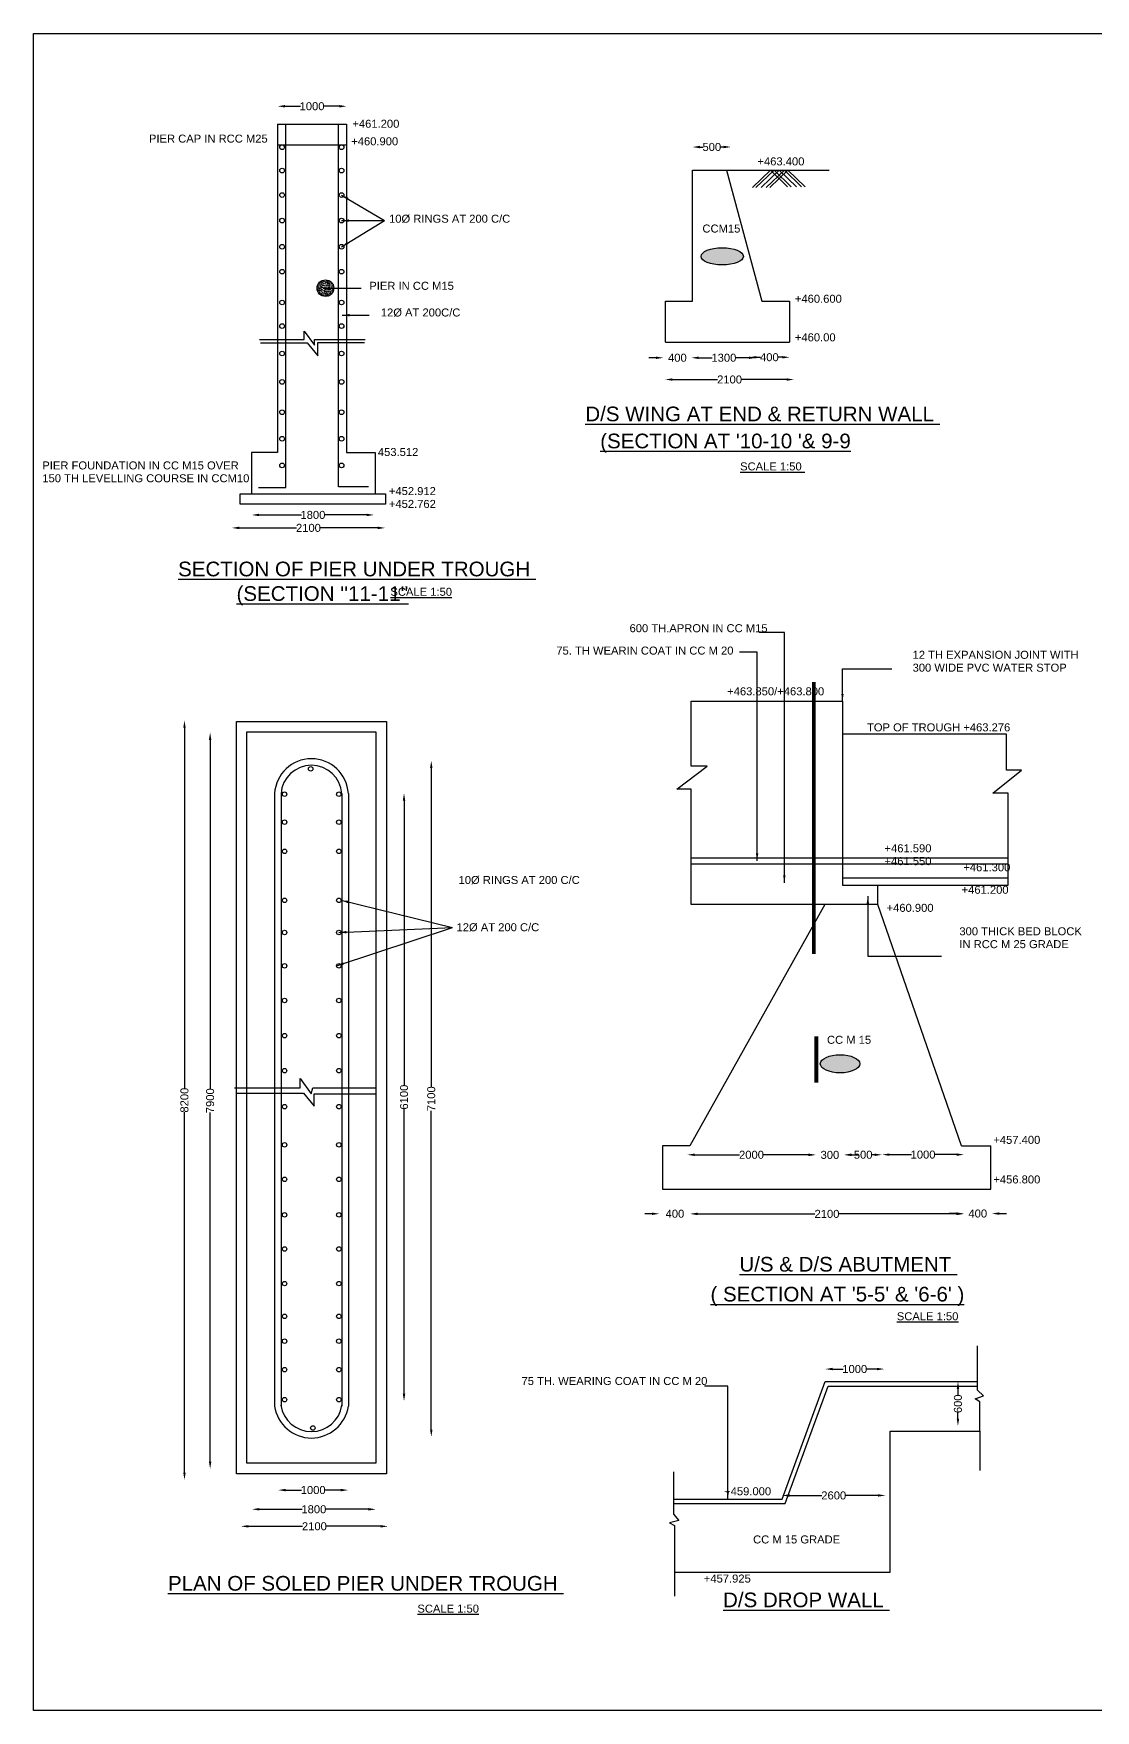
# Model space of a CAD drawing. Header units: millimetres. Extents: x -1541871 to 107255, y 2311 to 47248673.
# Drawn here: x -1541871 to -1502092, y 47185781 to 47248644 of the extents above; entities that cross this region are included whole.
import ezdxf

# ---------------------------------------------------------------- set-up
doc = ezdxf.new("R2010")
doc.units = ezdxf.units.MM
doc.header["$MEASUREMENT"] = 0
doc.layers.add('DRAWING', color=2, linetype='Continuous')
doc.layers.add('TEXT', color=7, linetype='Continuous')
doc.styles.get("Standard").update_dxf_attribs({"font": 'arial.ttf', "height": 300})
doc.dimstyles.get("Standard").update_dxf_attribs({"dimtxt": 300, "dimasz": 275, "dimexe": 0.18, "dimexo": 0.0625, "dimgap": 0.09, "dimtad": 0, "dimdec": 0, "dimzin": 0, "dimdsep": 46, "dimtxsty": 'Standard', "dimcen": 0.09, "dimse1": 1, "dimse2": 1, "dimadec": 0, "dimazin": 0, "dimtfac": 1, "dimtdec": 0, "dimtofl": 0, "dimtmove": 0, "dimatfit": 3, "dimfxl": 1, "dimtolj": 1, "dimtzin": 0, "dimarcsym": 0})
pattern_1 = [(50, (0, 0), (71.72601826, -6.2752135), [7.5, -82.5]), (355, (0, 0), (-13.87513336, 75.21921337), [6, -66]), (100.4514, (5.98, -0.52), (57.85093817, 68.94395421), [6.374019, -70.1142112]), (46.1842, (0, 20), (106.72410486, -16.55190143), [11.25, -123.75]), (96.6356, (8.89, 18.62), (93.46627055, 97.4117871), [9.5610288, -105.1713]), (351.1842, (0, 20), (93.46619451, 97.4118601), [9, -99]), (21, (10, 15), (59.69070521, -40.26188907), [7.5, -82.5]), (326, (10, 15), (24.33153319, 72.5150045), [6, -66]), (71.4514, (14.974, 11.645), (84.02226286, 32.25304967), [6.374019, -70.1142112]), (37.5, (0, 0), (1.215985532, 33.289385383), [0, -65.2, 0, -67, 0, -66.25]), (7.5, (0, 0), (26.306953744, 39.441171188), [0, -38.2, 0, -63.7, 0, -25.25]), (327.5, (-22.3, 0), (53.382243617, -2.255487173), [0, -25, 0, -78, 0, -103.5]), (317.5, (-32.3, 0), (58.318616934, 10.010498233), [0, -32.5, 0, -51.8, 0, -73.5])]

# ---------------------------------------------------------------- blocks, each defined once
blk = doc.blocks.new('*D54')
at = {"layer": 'Defpoints', "color": 0, "transparency": 16777216}
for p in [(-1530147, 47245917), (-1532731, 47245248), (-1530147, 47245248)]:
    blk.add_point(p, dxfattribs=at)
at = {"layer": 'TEXT', "color": 0, "lineweight": -2, "transparency": 16777216}
for p, q in [((-1532456, 47245917), (-1531872, 47245917)), ((-1530422, 47245917), (-1531005, 47245917))]:
    blk.add_line(p, q, dxfattribs=at)
at = {"layer": 'TEXT', "color": 0, "transparency": 16777216}
for points in [[(-1532456, 47245963), (-1532456, 47245871), (-1532731, 47245917)], [(-1530422, 47245963), (-1530422, 47245871), (-1530147, 47245917)]]:
    blk.add_solid(points, dxfattribs=at)
at = {"layer": 'TEXT', "color": 0, "transparency": 16777216, "insert": (-1531439, 47245917), "char_height": 300, "attachment_point": 5}
blk.add_mtext('\\A1;1000', dxfattribs=at)
blk = doc.blocks.new('*D55')
at = {"layer": 'Defpoints', "color": 0, "transparency": 16777216}
for p in [(-1533695, 47230608), (-1529116, 47230608), (-1529116, 47230597)]:
    blk.add_point(p, dxfattribs=at)
at = {"layer": 'TEXT', "color": 0, "lineweight": -2, "transparency": 16777216}
for p, q in [((-1533420, 47230597), (-1531839, 47230597)), ((-1529391, 47230597), (-1530972, 47230597))]:
    blk.add_line(p, q, dxfattribs=at)
at = {"layer": 'TEXT', "color": 0, "transparency": 16777216}
for points in [[(-1533420, 47230643), (-1533420, 47230551), (-1533695, 47230597)], [(-1529391, 47230643), (-1529391, 47230551), (-1529116, 47230597)]]:
    blk.add_solid(points, dxfattribs=at)
at = {"layer": 'TEXT', "color": 0, "transparency": 16777216, "insert": (-1531406, 47230597), "char_height": 300, "attachment_point": 5}
blk.add_mtext('\\A1;1800', dxfattribs=at)
blk = doc.blocks.new('*D56')
at = {"layer": 'Defpoints', "color": 0, "transparency": 16777216}
for p in [(-1534442, 47229959), (-1528705, 47230111), (-1528705, 47229959)]:
    blk.add_point(p, dxfattribs=at)
at = {"layer": 'TEXT', "color": 0, "lineweight": -2, "transparency": 16777216}
for p, q in [((-1534167, 47230111), (-1532024, 47230111)), ((-1528980, 47230111), (-1531123, 47230111))]:
    blk.add_line(p, q, dxfattribs=at)
at = {"layer": 'TEXT', "color": 0, "transparency": 16777216}
for points in [[(-1534167, 47230157), (-1534167, 47230065), (-1534442, 47230111)], [(-1528980, 47230157), (-1528980, 47230065), (-1528705, 47230111)]]:
    blk.add_solid(points, dxfattribs=at)
at = {"layer": 'TEXT', "color": 0, "transparency": 16777216, "insert": (-1531574, 47230111), "char_height": 300, "attachment_point": 5}
blk.add_mtext('\\A1;2100', dxfattribs=at)
blk = doc.blocks.new('*D57')
at = {"layer": 'Defpoints', "color": 0, "transparency": 16777216}
for p in [(-1515741, 47244390), (-1517186, 47243516), (-1515741, 47243516)]:
    blk.add_point(p, dxfattribs=at)
at = {"layer": 'TEXT', "color": 0, "lineweight": -2, "transparency": 16777216}
for p, q in [((-1516911, 47244390), (-1516794, 47244390)), ((-1516016, 47244390), (-1516132, 47244390))]:
    blk.add_line(p, q, dxfattribs=at)
at = {"layer": 'TEXT', "color": 0, "transparency": 16777216}
for points in [[(-1516911, 47244436), (-1516911, 47244344), (-1517186, 47244390)], [(-1516016, 47244436), (-1516016, 47244344), (-1515741, 47244390)]]:
    blk.add_solid(points, dxfattribs=at)
at = {"layer": 'TEXT', "color": 0, "transparency": 16777216, "insert": (-1516463, 47244390), "char_height": 300, "attachment_point": 5}
blk.add_mtext('\\A1;500', dxfattribs=at)
blk = doc.blocks.new('*D58')
at = {"layer": 'Defpoints', "color": 0, "transparency": 16777216}
for p in [(-1518278, 47236460), (-1517227, 47236489), (-1517227, 47236460)]:
    blk.add_point(p, dxfattribs=at)
at = {"layer": 'TEXT', "color": 0, "lineweight": -2, "transparency": 16777216}
for p, q in [((-1518553, 47236489), (-1518828, 47236489)), ((-1516952, 47236489), (-1516677, 47236489))]:
    blk.add_line(p, q, dxfattribs=at)
at = {"layer": 'TEXT', "color": 0, "transparency": 16777216}
for points in [[(-1518553, 47236535), (-1518553, 47236443), (-1518278, 47236489)], [(-1516952, 47236535), (-1516952, 47236443), (-1517227, 47236489)]]:
    blk.add_solid(points, dxfattribs=at)
at = {"layer": 'TEXT', "color": 0, "transparency": 16777216, "insert": (-1517753, 47236489), "char_height": 300, "attachment_point": 5}
blk.add_mtext('\\A1;400', dxfattribs=at)
blk = doc.blocks.new('*D59')
at = {"layer": 'Defpoints', "color": 0, "transparency": 16777216}
for p in [(-1517227, 47236489), (-1514794, 47236489), (-1514794, 47236489)]:
    blk.add_point(p, dxfattribs=at)
at = {"layer": 'TEXT', "color": 0, "lineweight": -2, "transparency": 16777216}
for p, q in [((-1516952, 47236489), (-1516444, 47236489)), ((-1515069, 47236489), (-1515577, 47236489))]:
    blk.add_line(p, q, dxfattribs=at)
at = {"layer": 'TEXT', "color": 0, "transparency": 16777216}
for points in [[(-1516952, 47236535), (-1516952, 47236443), (-1517227, 47236489)], [(-1515069, 47236535), (-1515069, 47236443), (-1514794, 47236489)]]:
    blk.add_solid(points, dxfattribs=at)
at = {"layer": 'TEXT', "color": 0, "transparency": 16777216, "insert": (-1516011, 47236489), "char_height": 300, "attachment_point": 5}
blk.add_mtext('\\A1;1300', dxfattribs=at)
blk = doc.blocks.new('*D60')
at = {"layer": 'Defpoints', "color": 0, "transparency": 16777216}
for p in [(-1515069, 47236535), (-1513544, 47236535), (-1513544, 47236508)]:
    blk.add_point(p, dxfattribs=at)
at = {"layer": 'TEXT', "color": 0, "lineweight": -2, "transparency": 16777216}
for p, q in [((-1514794, 47236508), (-1514644, 47236508)), ((-1513819, 47236508), (-1513970, 47236508))]:
    blk.add_line(p, q, dxfattribs=at)
at = {"layer": 'TEXT', "color": 0, "transparency": 16777216}
for points in [[(-1514794, 47236553), (-1514794, 47236462), (-1515069, 47236508)], [(-1513819, 47236553), (-1513819, 47236462), (-1513544, 47236508)]]:
    blk.add_solid(points, dxfattribs=at)
at = {"layer": 'TEXT', "color": 0, "transparency": 16777216, "insert": (-1514307, 47236508), "char_height": 300, "attachment_point": 5}
blk.add_mtext('\\A1;400', dxfattribs=at)
blk = doc.blocks.new('*D61')
at = {"layer": 'Defpoints', "color": 0, "transparency": 16777216}
for p in [(-1518212, 47235673), (-1513384, 47235673), (-1513384, 47235673)]:
    blk.add_point(p, dxfattribs=at)
at = {"layer": 'TEXT', "color": 0, "lineweight": -2, "transparency": 16777216}
for p, q in [((-1517937, 47235673), (-1516248, 47235673)), ((-1513659, 47235673), (-1515348, 47235673))]:
    blk.add_line(p, q, dxfattribs=at)
at = {"layer": 'TEXT', "color": 0, "transparency": 16777216}
for points in [[(-1517937, 47235719), (-1517937, 47235627), (-1518212, 47235673)], [(-1513659, 47235719), (-1513659, 47235627), (-1513384, 47235673)]]:
    blk.add_solid(points, dxfattribs=at)
at = {"layer": 'TEXT', "color": 0, "transparency": 16777216, "insert": (-1515798, 47235673), "char_height": 300, "attachment_point": 5}
blk.add_mtext('\\A1;2100', dxfattribs=at)
blk = doc.blocks.new('*D82')
at = {"layer": 'Defpoints', "color": 0, "transparency": 16777216}
for p in [(-1517380, 47206640), (-1512574, 47206640), (-1512574, 47206611)]:
    blk.add_point(p, dxfattribs=at)
at = {"layer": 'TEXT', "color": 0, "lineweight": -2, "transparency": 16777216}
for p, q in [((-1517105, 47206611), (-1515427, 47206611)), ((-1512849, 47206611), (-1514527, 47206611))]:
    blk.add_line(p, q, dxfattribs=at)
at = {"layer": 'TEXT', "color": 0, "transparency": 16777216}
for points in [[(-1517105, 47206657), (-1517105, 47206565), (-1517380, 47206611)], [(-1512849, 47206657), (-1512849, 47206565), (-1512574, 47206611)]]:
    blk.add_solid(points, dxfattribs=at)
at = {"layer": 'TEXT', "color": 0, "transparency": 16777216, "insert": (-1514977, 47206611), "char_height": 300, "attachment_point": 5}
blk.add_mtext('\\A1;2000', dxfattribs=at)
blk = doc.blocks.new('*D83')
at = {"layer": 'Defpoints', "color": 0, "transparency": 16777216}
for p in [(-1512574, 47206611), (-1511504, 47206611), (-1511504, 47206606)]:
    blk.add_point(p, dxfattribs=at)
at = {"layer": 'TEXT', "color": 0, "lineweight": -2, "transparency": 16777216}
for p, q in [((-1512849, 47206606), (-1513124, 47206606)), ((-1511229, 47206606), (-1510954, 47206606))]:
    blk.add_line(p, q, dxfattribs=at)
at = {"layer": 'TEXT', "color": 0, "transparency": 16777216}
for points in [[(-1512849, 47206652), (-1512849, 47206560), (-1512574, 47206606)], [(-1511229, 47206652), (-1511229, 47206560), (-1511504, 47206606)]]:
    blk.add_solid(points, dxfattribs=at)
at = {"layer": 'TEXT', "color": 0, "transparency": 16777216, "insert": (-1512039, 47206606), "char_height": 300, "attachment_point": 5}
blk.add_mtext('\\A1;300', dxfattribs=at)
blk = doc.blocks.new('*D84')
at = {"layer": 'Defpoints', "color": 0, "transparency": 16777216}
for p in [(-1511504, 47206606), (-1510085, 47206612), (-1510085, 47206606)]:
    blk.add_point(p, dxfattribs=at)
at = {"layer": 'TEXT', "color": 0, "lineweight": -2, "transparency": 16777216}
for p, q in [((-1511229, 47206612), (-1511125, 47206612)), ((-1510360, 47206612), (-1510463, 47206612))]:
    blk.add_line(p, q, dxfattribs=at)
at = {"layer": 'TEXT', "color": 0, "transparency": 16777216}
for points in [[(-1511229, 47206658), (-1511229, 47206567), (-1511504, 47206612)], [(-1510360, 47206658), (-1510360, 47206567), (-1510085, 47206612)]]:
    blk.add_solid(points, dxfattribs=at)
at = {"layer": 'TEXT', "color": 0, "transparency": 16777216, "insert": (-1510794, 47206612), "char_height": 300, "attachment_point": 5}
blk.add_mtext('\\A1;500', dxfattribs=at)
blk = doc.blocks.new('*D85')
at = {"layer": 'Defpoints', "color": 0, "transparency": 16777216}
for p in [(-1510085, 47206606), (-1507016, 47206617), (-1507016, 47206606)]:
    blk.add_point(p, dxfattribs=at)
at = {"layer": 'TEXT', "color": 0, "lineweight": -2, "transparency": 16777216}
for p, q in [((-1509810, 47206617), (-1508984, 47206617)), ((-1507291, 47206617), (-1508117, 47206617))]:
    blk.add_line(p, q, dxfattribs=at)
at = {"layer": 'TEXT', "color": 0, "transparency": 16777216}
for points in [[(-1509810, 47206663), (-1509810, 47206571), (-1510085, 47206617)], [(-1507291, 47206663), (-1507291, 47206571), (-1507016, 47206617)]]:
    blk.add_solid(points, dxfattribs=at)
at = {"layer": 'TEXT', "color": 0, "transparency": 16777216, "insert": (-1508550, 47206617), "char_height": 300, "attachment_point": 5}
blk.add_mtext('\\A1;1000', dxfattribs=at)
blk = doc.blocks.new('*D86')
at = {"layer": 'Defpoints', "color": 0, "transparency": 16777216}
for p in [(-1518425, 47204400), (-1517264, 47204400), (-1517264, 47204400)]:
    blk.add_point(p, dxfattribs=at)
at = {"layer": 'TEXT', "color": 0, "lineweight": -2, "transparency": 16777216}
for p, q in [((-1518700, 47204400), (-1518975, 47204400)), ((-1516989, 47204400), (-1516714, 47204400))]:
    blk.add_line(p, q, dxfattribs=at)
at = {"layer": 'TEXT', "color": 0, "transparency": 16777216}
for points in [[(-1518700, 47204445), (-1518700, 47204354), (-1518425, 47204400)], [(-1516989, 47204445), (-1516989, 47204354), (-1517264, 47204400)]]:
    blk.add_solid(points, dxfattribs=at)
at = {"layer": 'TEXT', "color": 0, "transparency": 16777216, "insert": (-1517845, 47204400), "char_height": 300, "attachment_point": 5}
blk.add_mtext('\\A1;400', dxfattribs=at)
blk = doc.blocks.new('*D87')
at = {"layer": 'Defpoints', "color": 0, "transparency": 16777216}
for p in [(-1517271, 47204401), (-1507027, 47204401), (-1507027, 47204395)]:
    blk.add_point(p, dxfattribs=at)
at = {"layer": 'TEXT', "color": 0, "lineweight": -2, "transparency": 16777216}
for p, q in [((-1516996, 47204395), (-1512599, 47204395)), ((-1507302, 47204395), (-1511699, 47204395))]:
    blk.add_line(p, q, dxfattribs=at)
at = {"layer": 'TEXT', "color": 0, "transparency": 16777216}
for points in [[(-1516996, 47204440), (-1516996, 47204349), (-1517271, 47204395)], [(-1507302, 47204440), (-1507302, 47204349), (-1507027, 47204395)]]:
    blk.add_solid(points, dxfattribs=at)
at = {"layer": 'TEXT', "color": 0, "transparency": 16777216, "insert": (-1512149, 47204395), "char_height": 300, "attachment_point": 5}
blk.add_mtext('\\A1;2100', dxfattribs=at)
blk = doc.blocks.new('*D88')
at = {"layer": 'Defpoints', "color": 0, "transparency": 16777216}
for p in [(-1507027, 47204401), (-1505972, 47204408), (-1505972, 47204401)]:
    blk.add_point(p, dxfattribs=at)
at = {"layer": 'TEXT', "color": 0, "lineweight": -2, "transparency": 16777216}
for p, q in [((-1507302, 47204408), (-1507577, 47204408)), ((-1505697, 47204408), (-1505422, 47204408))]:
    blk.add_line(p, q, dxfattribs=at)
at = {"layer": 'TEXT', "color": 0, "transparency": 16777216}
for points in [[(-1507302, 47204453), (-1507302, 47204362), (-1507027, 47204408)], [(-1505697, 47204453), (-1505697, 47204362), (-1505972, 47204408)]]:
    blk.add_solid(points, dxfattribs=at)
at = {"layer": 'TEXT', "color": 0, "transparency": 16777216, "insert": (-1506500, 47204408), "char_height": 300, "attachment_point": 5}
blk.add_mtext('\\A1;400', dxfattribs=at)
blk = doc.blocks.new('*D89')
at = {"layer": 'Defpoints', "color": 0, "transparency": 16777216}
for p in [(-1532706, 47194072), (-1530087, 47194072), (-1530087, 47194042)]:
    blk.add_point(p, dxfattribs=at)
at = {"layer": 'TEXT', "color": 0, "lineweight": -2, "transparency": 16777216}
for p, q in [((-1532431, 47194042), (-1531830, 47194042)), ((-1530362, 47194042), (-1530963, 47194042))]:
    blk.add_line(p, q, dxfattribs=at)
at = {"layer": 'TEXT', "color": 0, "transparency": 16777216}
for points in [[(-1532431, 47194088), (-1532431, 47193996), (-1532706, 47194042)], [(-1530362, 47194088), (-1530362, 47193996), (-1530087, 47194042)]]:
    blk.add_solid(points, dxfattribs=at)
at = {"layer": 'TEXT', "color": 0, "transparency": 16777216, "insert": (-1531397, 47194042), "char_height": 300, "attachment_point": 5}
blk.add_mtext('\\A1;1000', dxfattribs=at)
blk = doc.blocks.new('*D90')
at = {"layer": 'Defpoints', "color": 0, "transparency": 16777216}
for p in [(-1533690, 47193332), (-1529052, 47193332), (-1529052, 47193322)]:
    blk.add_point(p, dxfattribs=at)
at = {"layer": 'TEXT', "color": 0, "lineweight": -2, "transparency": 16777216}
for p, q in [((-1533415, 47193322), (-1531805, 47193322)), ((-1529327, 47193322), (-1530938, 47193322))]:
    blk.add_line(p, q, dxfattribs=at)
at = {"layer": 'TEXT', "color": 0, "transparency": 16777216}
for points in [[(-1533415, 47193368), (-1533415, 47193276), (-1533690, 47193322)], [(-1529327, 47193368), (-1529327, 47193276), (-1529052, 47193322)]]:
    blk.add_solid(points, dxfattribs=at)
at = {"layer": 'TEXT', "color": 0, "transparency": 16777216, "insert": (-1531371, 47193322), "char_height": 300, "attachment_point": 5}
blk.add_mtext('\\A1;1800', dxfattribs=at)
blk = doc.blocks.new('*D91')
at = {"layer": 'Defpoints', "color": 0, "transparency": 16777216}
for p in [(-1534107, 47192684), (-1534107, 47192623), (-1528595, 47192623)]:
    blk.add_point(p, dxfattribs=at)
at = {"layer": 'TEXT', "color": 0, "lineweight": -2, "transparency": 16777216}
for p, q in [((-1533832, 47192684), (-1531801, 47192684)), ((-1528870, 47192684), (-1530901, 47192684))]:
    blk.add_line(p, q, dxfattribs=at)
at = {"layer": 'TEXT', "color": 0, "transparency": 16777216}
for points in [[(-1533832, 47192729), (-1533832, 47192638), (-1534107, 47192684)], [(-1528870, 47192729), (-1528870, 47192638), (-1528595, 47192684)]]:
    blk.add_solid(points, dxfattribs=at)
at = {"layer": 'TEXT', "color": 0, "transparency": 16777216, "insert": (-1531351, 47192684), "char_height": 300, "attachment_point": 5}
blk.add_mtext('\\A1;2100', dxfattribs=at)
blk = doc.blocks.new('*D92')
at = {"layer": 'Defpoints', "color": 0, "transparency": 16777216}
for p in [(-1513827, 47193707), (-1509962, 47193840), (-1509962, 47193707)]:
    blk.add_point(p, dxfattribs=at)
at = {"layer": 'TEXT', "color": 0, "lineweight": -2, "transparency": 16777216}
for p, q in [((-1513552, 47193840), (-1512345, 47193840)), ((-1510237, 47193840), (-1511445, 47193840))]:
    blk.add_line(p, q, dxfattribs=at)
at = {"layer": 'TEXT', "color": 0, "transparency": 16777216}
for points in [[(-1513552, 47193886), (-1513552, 47193795), (-1513827, 47193840)], [(-1510237, 47193886), (-1510237, 47193795), (-1509962, 47193840)]]:
    blk.add_solid(points, dxfattribs=at)
at = {"layer": 'TEXT', "color": 0, "transparency": 16777216, "insert": (-1511895, 47193840), "char_height": 300, "attachment_point": 5}
blk.add_mtext('\\A1;2600', dxfattribs=at)
blk = doc.blocks.new('*D93')
at = {"layer": 'Defpoints', "color": 0, "transparency": 16777216}
for p in [(-1507242, 47198109), (-1507242, 47196444), (-1507242, 47196444)]:
    blk.add_point(p, dxfattribs=at)
at = {"layer": 'TEXT', "color": 0, "lineweight": -2, "transparency": 16777216}
for p, q in [((-1507242, 47197834), (-1507242, 47197608)), ((-1507242, 47196719), (-1507242, 47196944))]:
    blk.add_line(p, q, dxfattribs=at)
at = {"layer": 'TEXT', "color": 0, "transparency": 16777216}
for points in [[(-1507288, 47197834), (-1507196, 47197834), (-1507242, 47198109)], [(-1507288, 47196719), (-1507196, 47196719), (-1507242, 47196444)]]:
    blk.add_solid(points, dxfattribs=at)
at = {"layer": 'TEXT', "color": 0, "transparency": 16777216, "insert": (-1507242, 47197276), "char_height": 300, "attachment_point": 5, "rotation": 90}
blk.add_mtext('\\A1;600', dxfattribs=at)
blk = doc.blocks.new('*D94')
at = {"layer": 'Defpoints', "color": 0, "transparency": 16777216}
for p in [(-1510000, 47198579), (-1512217, 47198109), (-1510000, 47198109)]:
    blk.add_point(p, dxfattribs=at)
at = {"layer": 'TEXT', "color": 0, "lineweight": -2, "transparency": 16777216}
for p, q in [((-1511942, 47198579), (-1511542, 47198579)), ((-1510275, 47198579), (-1510675, 47198579))]:
    blk.add_line(p, q, dxfattribs=at)
at = {"layer": 'TEXT', "color": 0, "transparency": 16777216}
for points in [[(-1511942, 47198625), (-1511942, 47198534), (-1512217, 47198579)], [(-1510275, 47198625), (-1510275, 47198534), (-1510000, 47198579)]]:
    blk.add_solid(points, dxfattribs=at)
at = {"layer": 'TEXT', "color": 0, "transparency": 16777216, "insert": (-1511109, 47198579), "char_height": 300, "attachment_point": 5}
blk.add_mtext('\\A1;1000', dxfattribs=at)
blk = doc.blocks.new('*D95')
at = {"layer": 'Defpoints', "color": 0, "transparency": 16777216}
for p in [(-1536423, 47222892), (-1536423, 47194425), (-1536219, 47194425)]:
    blk.add_point(p, dxfattribs=at)
at = {"layer": 'TEXT', "color": 0, "lineweight": -2, "transparency": 16777216}
for p, q in [((-1536219, 47222617), (-1536219, 47209106)), ((-1536219, 47194700), (-1536219, 47208211))]:
    blk.add_line(p, q, dxfattribs=at)
at = {"layer": 'TEXT', "color": 0, "transparency": 16777216}
for points in [[(-1536264, 47222617), (-1536173, 47222617), (-1536219, 47222892)], [(-1536264, 47194700), (-1536173, 47194700), (-1536219, 47194425)]]:
    blk.add_solid(points, dxfattribs=at)
at = {"layer": 'TEXT', "color": 0, "transparency": 16777216, "insert": (-1536219, 47208659), "char_height": 300, "attachment_point": 5, "rotation": 90}
blk.add_mtext('\\A1;8200', dxfattribs=at)
blk = doc.blocks.new('*D96')
at = {"layer": 'Defpoints', "color": 0, "transparency": 16777216}
for p in [(-1535257, 47222440), (-1535079, 47222440), (-1535079, 47194837)]:
    blk.add_point(p, dxfattribs=at)
at = {"layer": 'TEXT', "color": 0, "lineweight": -2, "transparency": 16777216}
for p, q in [((-1535257, 47222165), (-1535257, 47209085)), ((-1535257, 47195112), (-1535257, 47208192))]:
    blk.add_line(p, q, dxfattribs=at)
at = {"layer": 'TEXT', "color": 0, "transparency": 16777216}
for points in [[(-1535302, 47222165), (-1535211, 47222165), (-1535257, 47222440)], [(-1535302, 47195112), (-1535211, 47195112), (-1535257, 47194837)]]:
    blk.add_solid(points, dxfattribs=at)
at = {"layer": 'TEXT', "color": 0, "transparency": 16777216, "insert": (-1535257, 47208638), "char_height": 300, "attachment_point": 5, "rotation": 90}
blk.add_mtext('\\A1;7900', dxfattribs=at)
blk = doc.blocks.new('*D97')
at = {"layer": 'Defpoints', "color": 0, "transparency": 16777216}
for p in [(-1527058, 47221385), (-1527058, 47196037), (-1526972, 47196037)]:
    blk.add_point(p, dxfattribs=at)
at = {"layer": 'TEXT', "color": 0, "lineweight": -2, "transparency": 16777216}
for p, q in [((-1526972, 47221110), (-1526972, 47209157)), ((-1526972, 47196312), (-1526972, 47208265))]:
    blk.add_line(p, q, dxfattribs=at)
at = {"layer": 'TEXT', "color": 0, "transparency": 16777216}
for points in [[(-1527018, 47221110), (-1526926, 47221110), (-1526972, 47221385)], [(-1527018, 47196312), (-1526926, 47196312), (-1526972, 47196037)]]:
    blk.add_solid(points, dxfattribs=at)
at = {"layer": 'TEXT', "color": 0, "transparency": 16777216, "insert": (-1526972, 47208711), "char_height": 300, "attachment_point": 5, "rotation": 90}
blk.add_mtext('\\A1;7100', dxfattribs=at)
blk = doc.blocks.new('*D98')
at = {"layer": 'Defpoints', "color": 0, "transparency": 16777216}
for p in [(-1527993, 47220167), (-1527846, 47220167), (-1527846, 47197379)]:
    blk.add_point(p, dxfattribs=at)
at = {"layer": 'TEXT', "color": 0, "lineweight": -2, "transparency": 16777216}
for p, q in [((-1527993, 47219892), (-1527993, 47209221)), ((-1527993, 47197654), (-1527993, 47208325))]:
    blk.add_line(p, q, dxfattribs=at)
at = {"layer": 'TEXT', "color": 0, "transparency": 16777216}
for points in [[(-1528039, 47219892), (-1527947, 47219892), (-1527993, 47220167)], [(-1528039, 47197654), (-1527947, 47197654), (-1527993, 47197379)]]:
    blk.add_solid(points, dxfattribs=at)
at = {"layer": 'TEXT', "color": 0, "transparency": 16777216, "insert": (-1527993, 47208773), "char_height": 300, "attachment_point": 5, "rotation": 90}
blk.add_mtext('\\A1;6100', dxfattribs=at)

msp = doc.modelspace()

# ---------------------------------------------------------------- hatches: boundary and pattern name
at = {"layer": 'TEXT'}
h = msp.add_hatch(dxfattribs=at)
h.set_pattern_fill('AR-CONC', color=256, scale=10, style=0)
h.set_pattern_definition(pattern_1)
edge = h.paths.add_edge_path()
edge.add_ellipse((-1516073, 47240289.7), major_axis=(-794.2, 0), ratio=0.4050236, start_angle=0, end_angle=360)
h = msp.add_hatch(dxfattribs=at)
h.set_pattern_fill('AR-CONC', color=256, scale=10, style=0)
h.set_pattern_definition(pattern_1)
h.paths.add_polyline_path([(-1531248.2, 47239098.6, 1), (-1530626.3, 47239098.6, 1)])
h = msp.add_hatch(dxfattribs=at)
h.set_pattern_fill('AR-CONC', color=256, scale=10, style=0)
h.set_pattern_definition(pattern_1)
edge = h.paths.add_edge_path()
edge.add_ellipse((-1490591.6, 47222874.8), major_axis=(-774.8, 0), ratio=0.4323431, start_angle=0, end_angle=360)
edge = h.paths.add_edge_path()
edge.add_ellipse((-1484157.6, 47208984.9), major_axis=(-777, 0), ratio=0.4484306, start_angle=0, end_angle=360)
edge = h.paths.add_edge_path()
edge.add_ellipse((-1511659.3, 47210021.6), major_axis=(-738.9, 0), ratio=0.4585841, start_angle=0, end_angle=360)

# ---------------------------------------------------------------- linework, layer by layer
at = {"layer": 'DRAWING', "color": 0}
for points in [[(-1541871.5, 47248643.5), (-1449685.2, 47248643.5), (-1449685.2, 47185780.9), (-1541871.5, 47185780.9)], [(-1534131.5, 47231387), (-1528691.5, 47231387), (-1528691.5, 47230998.8), (-1534131.5, 47230998.8)], [(-1534269.6, 47222860.2), (-1528653.5, 47222860.2), (-1528653.5, 47194655.2), (-1534269.6, 47194655.2)], [(-1533877.5, 47222468.1), (-1529045.6, 47222468.1), (-1529045.6, 47195047.3), (-1533877.5, 47195047.3)]]:
    msp.add_lwpolyline(points, close=True, dxfattribs=at)
for points in [[(-1532730.8, 47245248.3), (-1532730.8, 47232942.4), (-1533706.3, 47232942.4), (-1533706.3, 47231387)], [(-1533450.7, 47231624.2), (-1532421.2, 47231624.2), (-1532421.2, 47245248.3)], [(-1532730.8, 47245248.3), (-1530146.7, 47245248.3), (-1530146.7, 47232942.4), (-1529074.7, 47232942.4), (-1529074.7, 47231387)], [(-1529319.9, 47231655), (-1530443.2, 47231655), (-1530443.2, 47245248.3)], [(-1532730.8, 47244477.3), (-1530146.7, 47244477.3)], [(-1518196, 47237073.9), (-1518196, 47238609.9), (-1517186, 47238609.9), (-1517186, 47243516.3), (-1512072.6, 47243516.3)], [(-1515911.8, 47243516.3), (-1514588.7, 47238609.9), (-1513552.8, 47238609.9), (-1513552.8, 47237073.9)], [(-1514944.2, 47242866.2), (-1514267.2, 47243516.3)], [(-1514808.8, 47242866.2), (-1514131.8, 47243516.3)], [(-1514611.5, 47242866.2), (-1513934.5, 47243516.3)], [(-1514422, 47242866.2), (-1513744.9, 47243516.3)], [(-1514290.4, 47242866.2), (-1513613.4, 47243516.3)], [(-1514267.2, 47243516.3), (-1513625, 47242897.1)], [(-1514131.8, 47243516.3), (-1513489.6, 47242897.1)], [(-1513934.5, 47243516.3), (-1513292.3, 47242897.1)], [(-1513744.9, 47243516.3), (-1513102.7, 47242897.1)], [(-1513613.4, 47243516.3), (-1512971.2, 47242897.1)], [(-1533405.4, 47237173.6), (-1531734.4, 47237173.6), (-1531734.4, 47237481.7), (-1531346, 47236965.3), (-1531346, 47237177.6), (-1529454.2, 47237177.6)], [(-1533371.2, 47237052.7), (-1531621, 47237052.7), (-1531225.2, 47236561.5), (-1531225.2, 47237065.2), (-1529470.9, 47237065.2)], [(-1518196, 47237073.9), (-1513552.8, 47237073.9)], [(-1512683.2, 47214142.3), (-1512683.2, 47224327.4)], [(-1512634.4, 47214142.3), (-1512634.4, 47224327.4)], [(-1512585.6, 47214142.3), (-1512585.6, 47224327.4)], [(-1512235.2, 47215992.5), (-1517242.5, 47215992.5), (-1517242.5, 47220318.6), (-1517768.1, 47220318.6), (-1516639.4, 47221181.6), (-1517232.5, 47221181.6), (-1517232.5, 47223614.1), (-1511568, 47223614.1), (-1511568, 47216716.9), (-1505361.6, 47216716.9), (-1505361.6, 47220168.6), (-1505932.8, 47220168.6), (-1504858.5, 47221024.2), (-1505421, 47221024.2), (-1505421, 47222382.9), (-1511568, 47222382.9)], [(-1532844, 47220158.2), (-1532844, 47197188.4)], [(-1532599.7, 47220158.2), (-1532599.7, 47197188.4)], [(-1530323.5, 47220158.2), (-1530323.5, 47197188.4)], [(-1530079.1, 47220158.2), (-1530079.1, 47197188.4)], [(-1517242.5, 47217741.1), (-1505361.6, 47217741.1)], [(-1517242.5, 47217519.1), (-1505361.6, 47217519.1)], [(-1511568, 47216987.7), (-1505361.6, 47216987.7)], [(-1507106.1, 47206952.3), (-1510247.6, 47215992.5), (-1512235.2, 47215992.5), (-1517291.1, 47206952.3)], [(-1512598.4, 47211041.8), (-1512598.4, 47209324.6)], [(-1512549.6, 47211041.8), (-1512549.6, 47209324.6)], [(-1512500.9, 47211041.8), (-1512500.9, 47209324.6)], [(-1517291.1, 47206952.3), (-1518310, 47206952.3), (-1518310, 47205325.7), (-1506016.8, 47205325.7)], [(-1507106.1, 47206952.3), (-1506016.8, 47206952.3)], [(-1506016.8, 47205325.7), (-1506016.8, 47206952.3)], [(-1506424.8, 47196250), (-1506424.8, 47197345.3), (-1506594.3, 47197456.8), (-1506281.1, 47197576.8), (-1506508.5, 47197786.9), (-1506508.5, 47199453)], [(-1517900.9, 47193707.3), (-1513827.3, 47193707.3), (-1512217.2, 47198108.5), (-1506508.5, 47198108.5)], [(-1517900.9, 47193540.2), (-1513710.4, 47193540.2), (-1512100.3, 47197941.3), (-1506508.5, 47197941.3)], [(-1517861.9, 47190970.8), (-1509786.1, 47190970.8), (-1509786.1, 47196250), (-1506424.8, 47196250), (-1506424.8, 47194779.6)], [(-1517900.9, 47194727.8), (-1517900.9, 47193134.8), (-1517701, 47192904.4), (-1518042.3, 47192811.9), (-1517861.9, 47192714.4), (-1517861.9, 47190061.7)]]:
    msp.add_lwpolyline(points, dxfattribs=at)
for centre, radius in [((-1532560.8, 47244378.9), 86.9), ((-1530334.4, 47244378.9), 86.9), ((-1532560.8, 47243507.9), 86.9), ((-1530334.4, 47243507.9), 86.9), ((-1532560.8, 47242590), 86.9), ((-1530334.4, 47242590), 86.9), ((-1532560.8, 47241630.1), 86.9), ((-1530334.4, 47241630.1), 86.9), ((-1532560.8, 47240649.8), 86.9), ((-1530334.4, 47240649.8), 86.9), ((-1532560.8, 47239716.5), 86.9), ((-1530334.4, 47239716.5), 86.9), ((-1532560.8, 47238562.1), 86.9), ((-1530334.4, 47238562.1), 86.9), ((-1532560.8, 47237677.7), 86.9), ((-1530334.4, 47237677.7), 86.9), ((-1532560.8, 47236650.2), 86.9), ((-1530334.4, 47236650.2), 86.9), ((-1532560.8, 47235584.9), 86.9), ((-1530334.4, 47235584.9), 86.9), ((-1532560.8, 47234448.7), 86.9), ((-1530334.4, 47234448.7), 86.9), ((-1532560.8, 47233451.8), 86.9), ((-1530334.4, 47233451.8), 86.9), ((-1532560.8, 47232454.9), 86.9), ((-1530334.4, 47232454.9), 86.9), ((-1531488.1, 47221078.2), 84.3), ((-1532467.7, 47220127.4), 84.3), ((-1530433.3, 47220127.4), 84.3), ((-1532467.7, 47219079.8), 84.3), ((-1530433.3, 47219079.8), 84.3), ((-1532467.7, 47217986.6), 84.3), ((-1530433.3, 47217986.6), 84.3), ((-1532467.7, 47216151.5), 84.3), ((-1530433.3, 47216151.5), 84.3), ((-1532467.7, 47214945.5), 84.3), ((-1530433.3, 47214945.5), 84.3), ((-1532467.7, 47213694.5), 84.3), ((-1530433.3, 47213694.5), 84.3), ((-1532467.7, 47212397.3), 84.3), ((-1530433.3, 47212397.3), 84.3), ((-1532467.7, 47211078.3), 84.3), ((-1530433.3, 47211078.3), 84.3), ((-1532467.7, 47209762.3), 84.3), ((-1530433.3, 47209762.3), 84.3), ((-1532467.7, 47208415.7), 84.3), ((-1530433.3, 47208415.7), 84.3), ((-1532467.7, 47206983.5), 84.3), ((-1530433.3, 47206983.5), 84.3), ((-1532467.7, 47205692.3), 84.3), ((-1530433.3, 47205692.3), 84.3), ((-1532467.7, 47204358), 84.3), ((-1530433.3, 47204358), 84.3), ((-1532467.7, 47203080.4), 84.3), ((-1530433.3, 47203080.4), 84.3), ((-1532467.7, 47201782.8), 84.3), ((-1530433.3, 47201782.8), 84.3), ((-1532467.7, 47200553.7), 84.3), ((-1530433.3, 47200553.7), 84.3), ((-1532467.7, 47199623.4), 84.3), ((-1530433.3, 47199623.4), 84.3), ((-1532467.7, 47198558.4), 84.3), ((-1530433.3, 47198558.4), 84.3), ((-1532467.7, 47197432.1), 84.3), ((-1530433.3, 47197432.1), 84.3), ((-1531407, 47196370.6), 84.3)]:
    msp.add_circle(centre, radius, dxfattribs=at)
for centre, radius, start, end in [((-1531461.6, 47220071.5), 1385.2, 3.585487, 176.414513), ((-1531461.6, 47220071.5), 1140.8, 3.585487, 176.414513), ((-1531461.6, 47197390.6), 1397.2, 188.321406, 351.678594), ((-1531461.6, 47197390.6), 1152.8, 188.321406, 351.678594)]:
    msp.add_arc(centre, radius, start, end, dxfattribs=at)
for centre, major_axis, ratio in [((-1516073, 47240289.7), (-794.2, 0), 0.4050236), ((-1511659.3, 47210021.6), (-738.9, 0), 0.4585841)]:
    msp.add_ellipse(centre, major_axis=major_axis, ratio=ratio, dxfattribs=at)
at = {"layer": 'TEXT', "color": 0}
for points in [[(-1510247.6, 47215992.5), (-1510247.6, 47216716.9)], [(-1534345.8, 47209119.7), (-1531878.8, 47209119.7), (-1531878.8, 47209465.9), (-1531468.7, 47208900.4), (-1531405.2, 47209119.7), (-1529045.6, 47209119.7)], [(-1534269.6, 47208927.1), (-1531755.3, 47208927.1), (-1531355.5, 47208435.9), (-1531355.5, 47208901.3), (-1529045.6, 47208901.3)]]:
    msp.add_lwpolyline(points, dxfattribs=at)
msp.add_circle((-1530937.3, 47239098.6), 310.9, dxfattribs=at)

# ---------------------------------------------------------------- texts
for s, height, p in [('+461.200', 300, (-1529927.7, 47245112.3)), ('PIER CAP IN RCC M25', 300, (-1537548.2, 47244554.7)), ('+460.900', 300, (-1529971.8, 47244454)), ('+463.400', 300, (-1514754, 47243701.3)), ('10Ø RINGS AT 200 C/C', 300, (-1528554.5, 47241552)), ('CCM15', 300, (-1516814.2, 47241183.1)), ('PIER IN CC M15', 300, (-1529293.7, 47239036.6)), ('+460.600', 300, (-1513351.8, 47238551.8)), ('12Ø AT 200C/C', 300, (-1528862.8, 47238036.5)), ('+460.00', 300, (-1513351.8, 47237106)), ('%%UD/S WING AT END & RETURN WALL ', 550, (-1521202, 47234108.8)), ('453.512', 300, (-1528972.5, 47232806.8)), ("%%U(SECTION AT '10-10 '& 9-9", 550, (-1520643.1, 47233094.7)), ('PIER FOUNDATION IN CC M15 OVER ', 300, (-1541542.8, 47232303.7)), ('%%USCALE 1:50 ', 300, (-1515403.1, 47232266.8)), ('150 TH LEVELLING COURSE IN CCM10', 300, (-1541542.8, 47231821.8)), ('+452.912', 300, (-1528560.2, 47231342)), ('+452.762', 300, (-1528560.2, 47230860.1)), ('%%USECTION OF PIER UNDER TROUGH ', 550, (-1536456.6, 47228296.3)), ("%%U(SECTION ''11-11''", 550, (-1534267.5, 47227374.7)), ('%%USCALE 1:50', 300, (-1528502.4, 47227566)), ('600 TH.APRON IN CC M15 ', 300, (-1519545.1, 47226201.2)), ('75. TH WEARIN COAT IN CC M 20 ', 300, (-1522288, 47225362.2)), ('300 WIDE PVC WATER STOP ', 300, (-1508942.1, 47224722.7)), ('12 TH EXPANSION JOINT WITH ', 300, (-1508942.1, 47225204.6)), ('+463.850/+463.800', 300, (-1515888.3, 47223835.8)), ('TOP OF TROUGH +463.276', 300, (-1510649.5, 47222484.7)), ('+461.590', 300, (-1509994.1, 47217950.9)), ('+461.550', 300, (-1509994.1, 47217468.9)), ('+461.300', 300, (-1507040, 47217238.2)), ('10Ø RINGS AT 200 C/C ', 300, (-1525950.2, 47216763.1)), ('+461.200', 300, (-1507105.6, 47216396.7)), ('+460.900', 300, (-1509916.3, 47215719.1)), ('12Ø AT 200 C/C ', 300, (-1526025.6, 47214991.6)), ('300 THICK BED BLOCK ', 300, (-1507188.8, 47214839.3)), ('IN RCC M 25 GRADE ', 300, (-1507188.8, 47214357.4)), ('CC M 15 ', 300, (-1512148, 47210771.8)), ('+457.400', 300, (-1505916.7, 47207021.8)), ('+456.800', 300, (-1505916.7, 47205537.3)), ('%%UU/S & D/S ABUTMENT ', 550, (-1515431, 47202233.7)), ("%%U( SECTION AT '5-5' & '6-6' )", 550, (-1516512.7, 47201112)), ('%%USCALE 1:50', 300, (-1509532.9, 47200407.9)), ('75 TH. WEARING COAT IN CC M 20 ', 300, (-1523591.2, 47197981.6)), ('+459.000', 300, (-1516001, 47193847.8)), ('CC M 15 GRADE ', 300, (-1514916.6, 47192041.5)), ('%%UPLAN OF SOLED PIER UNDER TROUGH ', 550, (-1536835.8, 47190272.3)), ('+457.925', 300, (-1516762.3, 47190575.5)), ('%%USCALE 1:50', 300, (-1527492.3, 47189448.4)), ('%%UD/S DROP WALL ', 550, (-1516042.6, 47189651.1))]:
    msp.add_text(s, height=height, dxfattribs=at).set_placement(p)

# ---------------------------------------------------------------- dimensions: what is measured, and where the dimension line sits
for base, p1, p2, text, picture, middle in [((-1530146.7, 47245917.3), (-1532730.8, 47245248.3), (-1530146.7, 47245248.3), '1000', '*D54', (-1531438.8, 47245917.3)), ((-1515740.6, 47244390.3), (-1517186, 47243516.3), (-1515740.6, 47243516.3), '500', '*D57', (-1516463.3, 47244390.3)), ((-1517227.5, 47236488.7), (-1518278.4, 47236460.3), (-1517227.5, 47236460.3), '400', '*D58', (-1517752.9, 47236488.7)), ((-1514794.2, 47236488.7), (-1517227.5, 47236488.7), (-1514794.2, 47236488.7), '1300', '*D59', (-1516010.8, 47236488.7)), ((-1513544.5, 47236507.7), (-1515069.2, 47236534.5), (-1513544.5, 47236534.5), '400', '*D60', (-1514306.8, 47236507.7)), ((-1513383.7, 47235672.7), (-1518212.5, 47235672.7), (-1513383.7, 47235672.7), '2100', '*D61', (-1515798.1, 47235672.7)), ((-1529116.2, 47230597.2), (-1533695.3, 47230608.1), (-1529116.2, 47230608.1), '1800', '*D55', (-1531405.7, 47230597.2)), ((-1528705, 47230110.7), (-1534442, 47229959.4), (-1528705, 47229959.4), '2100', '*D56', (-1531573.5, 47230110.7)), ((-1512574.3, 47206610.9), (-1517380.4, 47206639.9), (-1512574.3, 47206639.9), '2000', '*D82', (-1514977.4, 47206610.9)), ((-1511504.3, 47206606), (-1512574.3, 47206610.9), (-1511504.3, 47206610.9), '300', '*D83', (-1512039.3, 47206606)), ((-1510084.6, 47206612.5), (-1511504.3, 47206606), (-1510084.6, 47206606), '500', '*D84', (-1510794.4, 47206612.5)), ((-1507015.6, 47206616.8), (-1510084.6, 47206606), (-1507015.6, 47206606), '1000', '*D85', (-1508550.1, 47206616.8)), ((-1517263.7, 47204399.5), (-1518425.4, 47204399.5), (-1517263.7, 47204399.5), '400', '*D86', (-1517844.5, 47204399.5)), ((-1507026.7, 47204394.7), (-1517270.8, 47204400.7), (-1507026.7, 47204400.7), '2100', '*D87', (-1512148.8, 47204394.7)), ((-1505972.3, 47204407.7), (-1507026.7, 47204400.7), (-1505972.3, 47204400.7), '400', '*D88', (-1506499.5, 47204407.7)), ((-1510000.3, 47198579.4), (-1512217.2, 47198108.5), (-1510000.3, 47198108.5), '1000', '*D94', (-1511108.7, 47198579.4)), ((-1530087.1, 47194042.1), (-1532706, 47194072.5), (-1530087.1, 47194072.5), '1000', '*D89', (-1531396.6, 47194042.1)), ((-1529051.9, 47193322.3), (-1533690.4, 47193332.5), (-1529051.9, 47193332.5), '1800', '*D90', (-1531371.2, 47193322.3)), ((-1509962.5, 47193840.5), (-1513827.3, 47193707.3), (-1509962.5, 47193707.3), '2600', '*D92', (-1511894.9, 47193840.5)), ((-1534106.7, 47192683.6), (-1528595.1, 47192622.7), (-1534106.7, 47192622.7), '2100', '*D91', (-1531350.9, 47192683.6))]:
    dim = msp.add_linear_dim(base=base, p1=p1, p2=p2, text=text, dimstyle='Standard', dxfattribs=at)
    dim.commit()
    dim.dimension.update_dxf_attribs({"geometry": picture, "text_midpoint": middle})
for base, p1, p2, text, picture, middle in [((-1536218.5, 47194424.8), (-1536423.1, 47222892.3), (-1536423.1, 47194424.8), '8200', '*D95', (-1536218.5, 47208658.5)), ((-1535256.5, 47222439.8), (-1535078.8, 47194836.9), (-1535078.8, 47222439.8), '7900', '*D96', (-1535256.5, 47208638.3)), ((-1526971.7, 47196037), (-1527058.1, 47221385.2), (-1527058.1, 47196037), '7100', '*D97', (-1526971.7, 47208711.1)), ((-1527992.9, 47220167.1), (-1527845.9, 47197379.1), (-1527845.9, 47220167.1), '6100', '*D98', (-1527992.9, 47208773.1)), ((-1507242.3, 47196443.6), (-1507242.3, 47198108.5), (-1507242.3, 47196443.6), '600', '*D93', (-1507242.3, 47197276.1))]:
    dim = msp.add_linear_dim(base=base, p1=p1, p2=p2, angle=90, text=text, dimstyle='Standard', dxfattribs=at)
    dim.commit()
    dim.dimension.update_dxf_attribs({"geometry": picture, "text_midpoint": middle})

# ---------------------------------------------------------------- leaders
for points in [[(-1530334.4, 47242590), (-1528720.7, 47241630.1)], [(-1530334.4, 47241630.1), (-1528720.7, 47241630.1)], [(-1530334.4, 47240649.8), (-1528720.7, 47241630.1)], [(-1530937.3, 47239098.6), (-1529595.7, 47239098.6)], [(-1530306.5, 47238086.9), (-1529302.6, 47238086.9)], [(-1513746, 47216810), (-1513746, 47226192.9), (-1514693.7, 47226192.9)], [(-1514765.6, 47217632.9), (-1514765.6, 47225456.1), (-1515431, 47225456.1)], [(-1511568, 47223614.1), (-1511568, 47224830.2), (-1509713.9, 47224830.2)], [(-1530349, 47216151.5), (-1526177.2, 47215128.1)], [(-1510619.2, 47216302.2), (-1510619.2, 47214059.7), (-1507863.4, 47214059.7)], [(-1530517.6, 47213694.5), (-1526177.2, 47215128.1)], [(-1530433.3, 47214945.5), (-1526177.2, 47215128.1)], [(-1515864.1, 47193707.3), (-1515864.1, 47197933.6), (-1516737.2, 47197933.6)]]:
    msp.add_leader(points, dimstyle='Standard', override={"dimgap": 0.09, "dimtad": 0}, dxfattribs=at)

doc.saveas('drawing.dxf')
